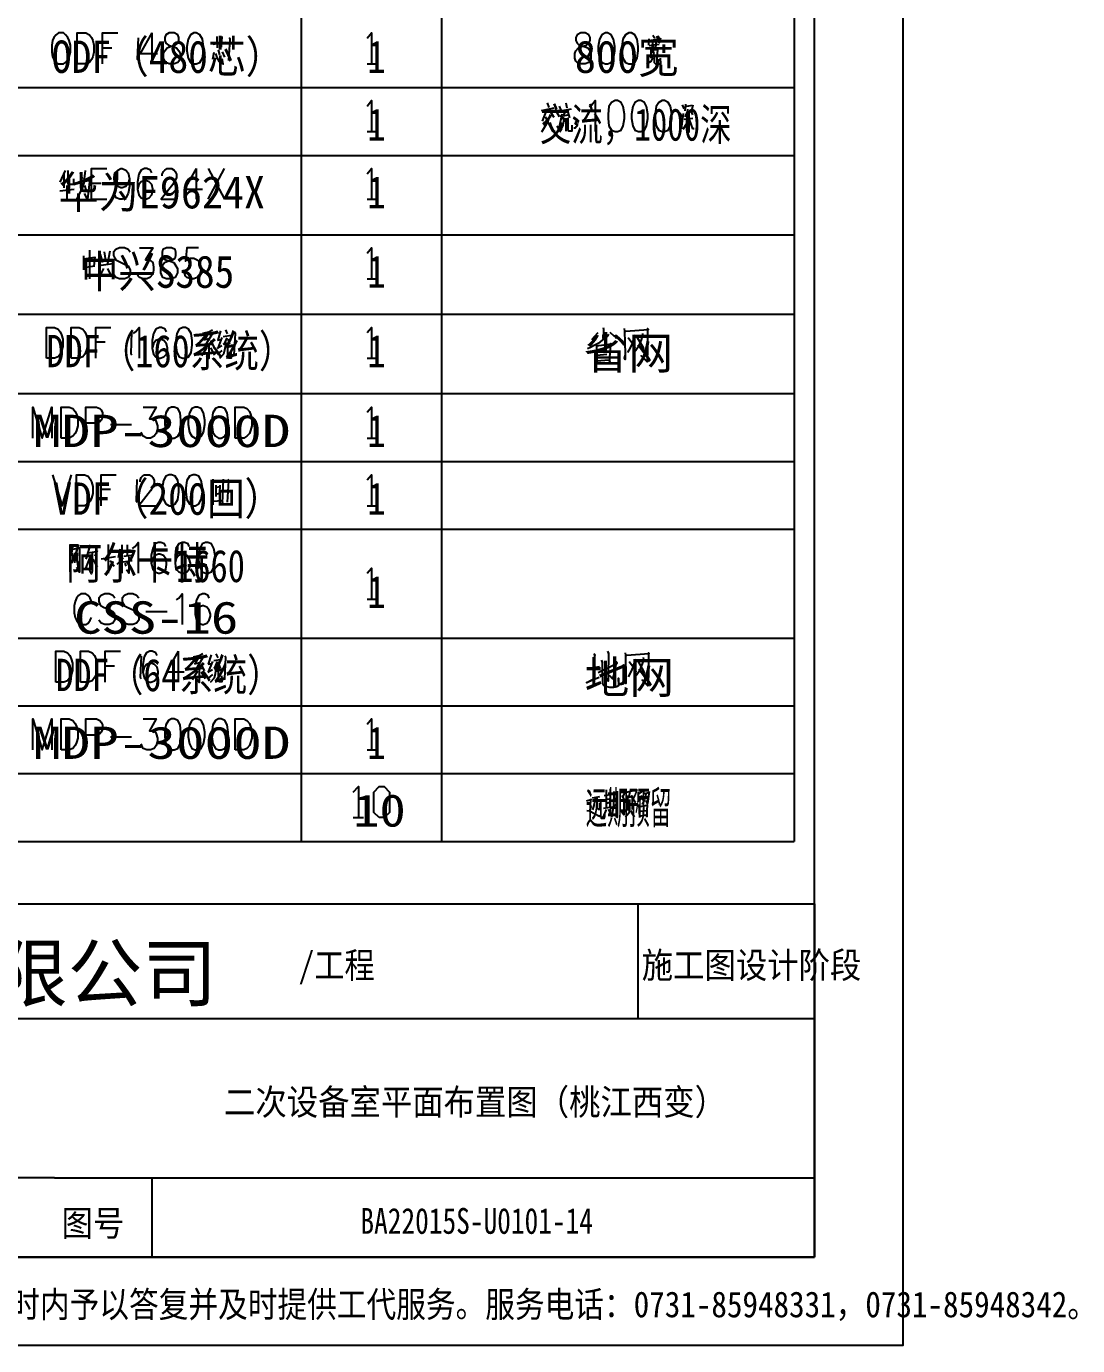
# Model space of a CAD drawing. Header units: metres. Extents: x 17 to 1264, y 17 to 859.
# Drawn here: x 926.1 to 1263.5, y 16.9 to 440.3 of the extents above; entities that cross this region are included whole.
import ezdxf

# ---------------------------------------------------------------- set-up
doc = ezdxf.new("R2010")
doc.units = ezdxf.units.M
for name, color, linetype in [('LINES', 7, 'Continuous'), ('POLYLINES', 4, 'Continuous'), ('RECTS', 7, 'Continuous'), ('TEXTS', 3, 'Continuous')]:
    doc.layers.add(name, color=color, linetype=linetype)

msp = doc.modelspace()

# ---------------------------------------------------------------- linework, layer by layer
at = {"layer": 'LINES'}
for p, q in [((1179.14, 45.22), (1179.14, 830.45)), ((1014.33, 790.13), (1014.33, 178.7)), ((1059.4, 790.13), (1059.4, 178.7)), ((1172.59, 790.13), (1172.59, 178.7)), ((966.38, 438.19), (966.38, 428.26)), ((987.26, 437.04), (987.4, 433.44)), ((988.84, 437.04), (988.7, 433.58)), ((1125.93, 436.32), (1125.79, 434.3)), ((1125.93, 435.74), (1129.39, 436.32)), ((1127.23, 437.47), (1127.8, 436.46)), ((1129.67, 436.61), (1129.1, 434.88)), ((950.54, 433.44), (953.56, 433.44)), ((986.11, 434.59), (990.14, 435.17)), ((987.69, 432.72), (988.12, 431.14)), ((988.99, 432.14), (989.71, 430.42)), ((1126.07, 434.16), (1129.24, 434.59)), ((1126.51, 433.3), (1126.51, 430.13)), ((1126.51, 432.72), (1128.52, 432.86)), ((1127.08, 435.46), (1127.08, 433.44)), ((1128.23, 435.6), (1128.09, 433.44)), ((1128.67, 433.01), (1128.52, 429.7)), ((986.25, 431.86), (985.82, 429.7)), ((1035.5, 428.26), (1038.23, 428.26)), ((677.8, 420.62), (1172.59, 420.62)), ((1093.24, 415.73), (1093.82, 414.29)), ((1099.29, 415.73), (1099.58, 414.14)), ((1136.59, 415.15), (1137.16, 413.86)), ((1137.74, 415.3), (1137.45, 413.14)), ((1137.59, 414.58), (1139.9, 415.01)), ((1140.04, 415.01), (1139.75, 413.57)), ((1091.51, 413.28), (1095.55, 414.14)), ((1092.95, 413.14), (1091.66, 409.82)), ((1094.11, 413.14), (1095.4, 411.12)), ((1097.27, 411.26), (1096.55, 412.56)), ((1097.13, 414.72), (1097.71, 413.42)), ((1101.02, 413.71), (1098.14, 413.14)), ((1100.3, 411.84), (1098.43, 411.41)), ((1098.57, 411.55), (1099.43, 413.42)), ((1099.29, 410.83), (1099.29, 406.66)), ((1100.59, 410.98), (1100.01, 412.7)), ((1135.87, 412.56), (1136.73, 411.26)), ((1136.44, 407.38), (1137.02, 412.27)), ((1138.75, 412.42), (1138.75, 406.22)), ((1139.18, 413.57), (1139.9, 411.84)), ((1035.5, 406.51), (1038.23, 406.51)), ((1097.85, 407.38), (1097.27, 406.37)), ((1102.6, 409.25), (1102.46, 409.25)), ((1136.15, 408.38), (1136.44, 407.66)), ((1140.04, 410.69), (1137.31, 410.4)), ((1138.89, 410.4), (1139.9, 407.38)), ((1140.47, 407.38), (1139.9, 407.38)), ((677.8, 398.88), (1172.59, 398.88)), ((938.59, 393.98), (936.86, 390.24)), ((944.63, 390.53), (945.07, 393.98)), ((980.63, 394.7), (980.63, 384.77)), ((984.52, 384.77), (989.71, 394.7)), ((984.52, 394.7), (989.71, 384.77)), ((938.15, 392.98), (938.15, 388.51)), ((940.75, 393.26), (938.87, 390.82)), ((942.76, 390.1), (946.51, 390.96)), ((943.34, 393.26), (944.06, 391.39)), ((944.63, 390.53), (944.06, 388.22)), ((947.08, 389.95), (950.11, 389.95)), ((936.86, 387.5), (941.47, 388.08)), ((939.16, 389.23), (939.16, 384.48)), ((942.47, 384.91), (944.06, 388.22)), ((944.78, 389.23), (945.35, 387.5)), ((947.08, 384.77), (951.98, 384.77)), ((1035.5, 384.77), (1038.23, 384.77)), ((677.8, 373.39), (1172.59, 373.39)), ((946.36, 368.5), (946.36, 359.28)), ((944.49, 366.62), (944.49, 362.16)), ((944.49, 365.62), (948.09, 366.19)), ((948.09, 366.34), (947.8, 363.31)), ((950.68, 364.46), (949.96, 367.06)), ((951.11, 367.92), (951.55, 365.18)), ((952.12, 363.74), (952.99, 368.21)), ((948.09, 363.31), (944.49, 362.74)), ((953.85, 364.03), (949.39, 363.46)), ((949.53, 359.57), (950.97, 362.59)), ((952.12, 362.59), (953.42, 359.86)), ((1035.5, 359.28), (1038.23, 359.28)), ((677.8, 347.9), (1172.59, 347.9)), ((948.38, 338.98), (951.4, 338.98)), ((982.79, 341.86), (984.67, 342.29)), ((983.08, 339.7), (984.81, 340.13)), ((984.81, 342.29), (983.37, 339.84)), ((985.67, 341.42), (983.51, 337.82)), ((984.67, 342.29), (985.82, 342.86)), ((985.24, 339.41), (986.25, 337.39)), ((988.55, 339.7), (987.4, 339.41)), ((988.41, 342.58), (987.55, 339.55)), ((988.84, 340.42), (987.55, 336.96)), ((989.27, 340.7), (992.01, 341.14)), ((989.27, 338.26), (991.29, 338.83)), ((990.43, 340.27), (989.56, 338.4)), ((989.99, 342.86), (990.57, 341.57)), ((991.43, 338.26), (990.86, 339.84)), ((1109.59, 341.93), (1107.57, 339.7)), ((984.09, 337.25), (982.36, 334.51)), ((983.08, 337.82), (985.67, 338.26)), ((985.24, 337.1), (986.54, 334.8)), ((987.4, 336.96), (988.84, 337.82)), ((988.84, 336.24), (987.4, 334.94)), ((1109.23, 336.1), (1112.39, 336.53)), ((1112.39, 334.94), (1109.23, 334.66)), ((1035.5, 333.79), (1038.23, 333.79)), ((677.8, 322.42), (1172.59, 322.42)), ((953.13, 312.48), (959.9, 312.48)), ((1035.5, 308.16), (1038.23, 308.16)), ((677.8, 300.67), (1172.59, 300.67)), ((985.96, 294.91), (985.96, 286.7)), ((989.27, 294.48), (985.96, 294.19)), ((986.97, 293.04), (986.97, 289.44)), ((986.97, 292.32), (988.27, 292.61)), ((988.27, 293.04), (988.12, 290.45)), ((989.13, 287.14), (989.42, 294.91)), ((950.11, 291.74), (953.13, 291.74)), ((986.97, 290.16), (988.27, 290.45)), ((1035.5, 286.42), (1038.23, 286.42)), ((677.8, 278.93), (1172.59, 278.93)), ((940.03, 273.89), (940.03, 265.25)), ((940.03, 273.17), (941.03, 273.46)), ((941.18, 272.45), (943.77, 273.17)), ((941.61, 271.3), (941.61, 268.13)), ((942.47, 271.3), (942.33, 269.14)), ((946.65, 273.89), (945.21, 269.28)), ((945.93, 271.3), (948.52, 271.73)), ((948.81, 272.02), (948.09, 270.29)), ((952.41, 274.03), (952.41, 269.86)), ((952.41, 271.87), (953.99, 272.16)), ((956.15, 272.45), (955.58, 269.71)), ((955.87, 271.01), (957.31, 271.3)), ((956.73, 273.89), (956.73, 264.82)), ((957.59, 272.02), (959.47, 272.3)), ((958.46, 273.89), (958.46, 270.43)), ((940.6, 267.98), (940.31, 268.85)), ((941.61, 270.58), (942.47, 270.86)), ((941.61, 268.85), (942.47, 269.14)), ((946.36, 269.57), (945.07, 266.26)), ((947.51, 269.28), (948.81, 266.83)), ((950.11, 269.42), (954.71, 270.14)), ((952.41, 269.71), (952.41, 264.82)), ((952.99, 268.85), (954.28, 266.98)), ((955.29, 267.7), (957.31, 269.71)), ((957.16, 268.42), (960.04, 268.85)), ((957.45, 270.29), (959.75, 270.58)), ((957.74, 267.98), (958.03, 266.98)), ((1035.5, 256.46), (1038.23, 256.46)), ((964.51, 252.43), (971.27, 252.43)), ((677.8, 243.94), (1172.59, 243.94)), ((974.87, 239.76), (974.87, 229.82)), ((979.77, 237.89), (981.64, 238.32)), ((981.79, 238.32), (980.35, 235.87)), ((982.65, 237.46), (980.49, 233.86)), ((981.64, 238.32), (982.79, 239.04)), ((985.39, 238.61), (984.52, 235.58)), ((986.25, 236.74), (988.99, 237.17)), ((986.97, 238.9), (987.55, 237.6)), ((951.4, 235.01), (954.43, 235.01)), ((981.07, 233.28), (979.34, 230.54)), ((980.06, 235.73), (981.79, 236.16)), ((980.06, 233.86), (982.65, 234.29)), ((982.22, 235.44), (983.23, 233.42)), ((982.22, 233.14), (983.51, 230.98)), ((985.53, 235.73), (984.38, 235.44)), ((984.38, 232.99), (985.82, 233.86)), ((985.82, 236.45), (984.52, 233.14)), ((986.25, 234.29), (988.27, 234.86)), ((987.4, 236.45), (986.54, 234.43)), ((988.41, 234.29), (987.83, 235.87)), ((1106.2, 234.14), (1110.09, 234.86)), ((985.82, 232.27), (984.38, 230.98)), ((677.8, 222.19), (1172.59, 222.19)), ((953.13, 212.26), (959.9, 212.26)), ((1035.5, 208.08), (1038.23, 208.08)), ((677.8, 200.45), (1172.59, 200.45)), ((1106.63, 194.98), (1107.21, 193.68)), ((1108.22, 194.69), (1109.95, 194.98)), ((1112.25, 195.26), (1112.25, 189.65)), ((1113.55, 195.55), (1113.4, 189.79)), ((1118.3, 194.83), (1117.58, 193.1)), ((1118.73, 194.54), (1121.03, 194.98)), ((1123.91, 194.83), (1122.47, 193.82)), ((1105.91, 191.66), (1107.35, 192.1)), ((1107.79, 192.67), (1110.23, 193.1)), ((1108.36, 190.66), (1107.79, 188.78)), ((1108.65, 192.67), (1108.36, 190.66)), ((1109.23, 192.82), (1109.23, 189.36)), ((1111.53, 193.39), (1114.12, 193.82)), ((1112.25, 192.24), (1113.26, 192.38)), ((1112.25, 190.8), (1113.26, 191.23)), ((1114.7, 194.69), (1114.55, 190.08)), ((1114.7, 194.26), (1115.71, 194.54)), ((1114.7, 192.38), (1115.56, 192.53)), ((1116.57, 191.66), (1118.59, 192.1)), ((1116.71, 194.4), (1118.15, 194.54)), ((1117.29, 193.39), (1117.87, 192.24)), ((1118.59, 192.38), (1118.3, 191.09)), ((1119.02, 193.39), (1119.02, 188.64)), ((1119.02, 192.82), (1120.6, 193.1)), ((1119.74, 194.69), (1119.59, 192.96)), ((1120.6, 193.39), (1120.6, 188.93)), ((1122.33, 191.23), (1123.63, 192.53)), ((1122.47, 194.54), (1122.47, 191.52)), ((1123.34, 193.39), (1124.06, 191.81)), ((1124.06, 193.97), (1125.93, 194.4)), ((1031.03, 186.34), (1034.35, 186.34)), ((1110.09, 186.77), (1110.67, 187.06)), ((1112.25, 188.93), (1111.24, 186.62)), ((1111.39, 189.36), (1114.12, 189.79)), ((1112.97, 189.07), (1113.55, 187.49)), ((1114.55, 190.08), (1113.98, 186.34)), ((1114.55, 190.22), (1115.56, 190.51)), ((1120.03, 188.64), (1121.18, 186.62)), ((1122.76, 190.51), (1122.91, 186.34)), ((1125.35, 190.22), (1122.91, 189.79)), ((1122.91, 186.77), (1125.07, 187.2)), ((1123.34, 188.35), (1125.07, 188.64)), ((1124.2, 190.08), (1124.06, 187.2)), ((1125.35, 190.51), (1125.21, 186.48)), ((677.8, 178.7), (1172.59, 178.7)), ((668.87, 158.69), (1179.07, 158.69)), ((1122.47, 121.82), (1122.47, 158.83)), ((1179.07, 158.69), (1179.07, 45.22)), ((668.87, 121.82), (1179.07, 121.82)), ((935.13, 70.7), (668.87, 70.7)), ((935.13, 70.7), (1179.07, 70.7)), ((966.52, 45.22), (966.52, 70.7)), ((87.76, 45.22), (1179.14, 45.22)), ((1179.07, 45.22), (668.87, 45.22))]:
    msp.add_line(p, q, dxfattribs=at)
at = {"layer": 'POLYLINES'}
for points in [[(936.43, 438.19), (935.71, 437.62), (934.99, 436.75), (934.55, 435.74), (934.27, 434.3), (934.27, 432), (934.55, 430.56), (934.99, 429.7), (935.71, 428.69), (936.43, 428.26), (938.01, 428.26), (938.73, 428.69), (939.45, 429.7), (939.88, 430.56), (940.31, 432), (940.31, 434.3), (939.88, 435.74), (939.45, 436.75), (938.73, 437.62), (938.01, 438.19), (936.43, 438.19)], [(942.47, 428.26), (942.47, 438.19), (945.21, 438.19), (946.36, 437.62), (947.08, 436.75), (947.51, 435.74), (947.8, 434.3), (947.8, 432), (947.51, 430.56), (947.08, 429.7), (946.36, 428.69), (945.21, 428.26), (942.47, 428.26)], [(950.54, 428.26), (950.54, 438.19), (955.43, 438.19)], [(961.99, 436.58), (961.74, 429.74), (962.07, 429.35)], [(966.38, 438.19), (962.63, 431.57), (968.25, 431.57)], [(971.99, 438.19), (970.84, 437.62), (970.55, 436.75), (970.55, 435.74), (970.84, 434.88), (971.71, 434.3), (973.15, 433.87), (974.3, 433.44), (975.02, 432.43), (975.45, 431.57), (975.45, 430.13), (975.02, 429.12), (974.73, 428.69), (973.58, 428.26), (971.99, 428.26), (970.84, 428.69), (970.55, 429.12), (970.12, 430.13), (970.12, 431.57), (970.55, 432.43), (971.27, 433.44), (972.43, 433.87), (973.87, 434.3), (974.73, 434.88), (975.02, 435.74), (975.02, 436.75), (974.73, 437.62), (973.58, 438.19), (971.99, 438.19)], [(979.91, 438.19), (978.76, 437.62), (978.04, 436.18), (977.61, 433.87), (977.61, 432.43), (978.04, 430.13), (978.76, 428.69), (979.91, 428.26), (980.63, 428.26), (981.79, 428.69), (982.65, 430.13), (982.94, 432.43), (982.94, 433.87), (982.65, 436.18), (981.79, 437.62), (980.63, 438.19), (979.91, 438.19)], [(991.11, 429.35), (991.51, 436.18), (991.19, 436.58)], [(1035.5, 436.46), (1036.94, 438.19), (1036.94, 428.26)], [(1104.04, 438.19), (1102.89, 437.62), (1102.46, 436.75), (1102.46, 435.74), (1102.89, 434.88), (1103.61, 434.3), (1105.19, 433.87), (1106.35, 433.44), (1107.07, 432.43), (1107.35, 431.57), (1107.35, 430.13), (1107.07, 429.12), (1106.63, 428.69), (1105.48, 428.26), (1104.04, 428.26), (1102.89, 428.69), (1102.46, 429.12), (1102.17, 430.13), (1102.17, 431.57), (1102.46, 432.43), (1103.32, 433.44), (1104.33, 433.87), (1105.91, 434.3), (1106.63, 434.88), (1107.07, 435.74), (1107.07, 436.75), (1106.63, 437.62), (1105.48, 438.19), (1104.04, 438.19)], [(1111.96, 438.19), (1110.81, 437.62), (1110.09, 436.18), (1109.66, 433.87), (1109.66, 432.43), (1110.09, 430.13), (1110.81, 428.69), (1111.96, 428.26), (1112.68, 428.26), (1113.83, 428.69), (1114.55, 430.13), (1114.99, 432.43), (1114.99, 433.87), (1114.55, 436.18), (1113.83, 437.62), (1112.68, 438.19), (1111.96, 438.19)], [(1119.45, 438.19), (1118.44, 437.62), (1117.58, 436.18), (1117.29, 433.87), (1117.29, 432.43), (1117.58, 430.13), (1118.44, 428.69), (1119.45, 428.26), (1120.31, 428.26), (1121.47, 428.69), (1122.19, 430.13), (1122.47, 432.43), (1122.47, 433.87), (1122.19, 436.18), (1121.47, 437.62), (1120.31, 438.19), (1119.45, 438.19)], [(986.83, 431.57), (987.26, 430.27), (987.98, 428.98), (989.27, 428.11), (988.99, 429.84)], [(1127.51, 431.86), (1127.23, 430.27), (1126.51, 428.98), (1125.21, 428.11)], [(1127.66, 430.85), (1127.66, 428.69), (1128.09, 428.26), (1129.82, 428.26), (1129.67, 430.13)], [(1035.5, 414.72), (1036.94, 416.45), (1036.94, 406.51)], [(1106.78, 414.58), (1107.5, 415.01), (1108.65, 416.45), (1108.65, 406.51)], [(1115.13, 416.45), (1113.98, 415.87), (1113.11, 414.58), (1112.83, 412.13), (1112.83, 410.69), (1113.11, 408.38), (1113.98, 406.94), (1115.13, 406.51), (1115.85, 406.51), (1117, 406.94), (1117.72, 408.38), (1118.15, 410.69), (1118.15, 412.13), (1117.72, 414.58), (1117, 415.87), (1115.85, 416.45), (1115.13, 416.45)], [(1122.62, 416.45), (1121.47, 415.87), (1120.75, 414.58), (1120.31, 412.13), (1120.31, 410.69), (1120.75, 408.38), (1121.47, 406.94), (1122.62, 406.51), (1123.34, 406.51), (1124.49, 406.94), (1125.21, 408.38), (1125.64, 410.69), (1125.64, 412.13), (1125.21, 414.58), (1124.49, 415.87), (1123.34, 416.45), (1122.62, 416.45)], [(1130.25, 416.45), (1129.1, 415.87), (1128.23, 414.58), (1127.95, 412.13), (1127.95, 410.69), (1128.23, 408.38), (1129.1, 406.94), (1130.25, 406.51), (1130.97, 406.51), (1132.12, 406.94), (1132.84, 408.38), (1133.27, 410.69), (1133.27, 412.13), (1132.84, 414.58), (1132.12, 415.87), (1130.97, 416.45), (1130.25, 416.45)], [(1094.25, 411.98), (1093.39, 409.54), (1091.51, 406.37)], [(1092.67, 411.26), (1094.97, 406.66), (1095.83, 406.66)], [(1097.99, 412.13), (1096.99, 407.38), (1096.55, 408.24)], [(1101.16, 408.53), (1101.16, 406.66), (1100.15, 406.66), (1100.01, 407.09), (1100.01, 410.98)], [(1138.31, 413.71), (1138.17, 412.85), (1137.45, 411.26)], [(1097.85, 407.38), (1098.43, 408.53), (1098.71, 410.54)], [(1102.89, 409.1), (1102.89, 408.67), (1102.75, 408.1), (1102.31, 407.66), (1101.88, 407.66)], [(1102.87, 409.27), (1102.54, 409.68), (1102.21, 409.27)], [(1102.21, 409.27), (1102.54, 408.85), (1102.87, 409.27)], [(1102.79, 409.27), (1102.54, 409.58), (1102.29, 409.27)], [(1102.29, 409.27), (1102.54, 408.96), (1102.79, 409.27)], [(1102.71, 409.27), (1102.54, 409.47), (1102.38, 409.27)], [(1102.38, 409.27), (1102.54, 409.06), (1102.71, 409.27)], [(1138.46, 410.26), (1138.03, 408.96), (1136.87, 407.23)], [(939.45, 393.98), (939.45, 389.95), (939.59, 389.66)], [(947.08, 384.77), (947.08, 394.7), (951.98, 394.7)], [(959.18, 391.39), (958.75, 389.95), (958.03, 388.94), (956.87, 388.51), (956.44, 388.51), (955.43, 388.94), (954.57, 389.95), (954.28, 391.39), (954.28, 391.82), (954.57, 393.26), (955.43, 394.13), (956.44, 394.7), (956.87, 394.7), (958.03, 394.13), (958.75, 393.26), (959.18, 391.39), (959.18, 388.94), (958.75, 386.64), (958.03, 385.2), (956.87, 384.77), (956.15, 384.77), (955, 385.2), (954.57, 386.21)], [(966.38, 393.26), (965.95, 394.13), (964.79, 394.7), (964.07, 394.7), (962.92, 394.13), (962.2, 392.83), (961.77, 390.38), (961.77, 388.08), (962.2, 386.21), (962.92, 385.2), (964.07, 384.77), (964.51, 384.77), (965.51, 385.2), (966.38, 386.21), (966.67, 387.65), (966.67, 388.08), (966.38, 389.52), (965.51, 390.38), (964.51, 390.82), (964.07, 390.82), (962.92, 390.38), (962.2, 389.52), (961.77, 388.08)], [(969.69, 392.26), (969.69, 392.83), (970.12, 393.7), (970.55, 394.13), (971.27, 394.7), (972.71, 394.7), (973.58, 394.13), (973.87, 393.7), (974.3, 392.83), (974.3, 391.82), (973.87, 390.82), (973.15, 389.52), (969.4, 384.77), (974.59, 384.77)], [(980.63, 394.7), (976.89, 388.08), (982.65, 388.08)], [(1035.5, 392.98), (1036.94, 394.7), (1036.94, 384.77)], [(939.59, 389.66), (941.32, 389.66), (941.32, 391.39)], [(946.51, 391.39), (945.79, 384.77), (944.78, 386.64)], [(959.47, 367.78), (958.75, 368.64), (957.59, 369.22), (956.01, 369.22), (954.86, 368.64), (954.14, 367.78), (954.14, 366.77), (954.57, 365.9), (954.86, 365.33), (955.72, 364.9), (957.88, 363.89), (958.75, 363.46), (959.03, 363.02), (959.47, 362.02), (959.47, 360.72), (958.75, 359.71), (957.59, 359.28), (956.01, 359.28), (954.86, 359.71), (954.14, 360.72)], [(962.49, 369.22), (966.67, 369.22), (964.36, 365.33), (965.51, 365.33), (966.23, 364.9), (966.67, 364.46), (966.95, 363.02), (966.95, 362.02), (966.67, 360.72), (965.8, 359.71), (964.79, 359.28), (963.64, 359.28), (962.49, 359.71), (962.06, 360.14), (961.77, 361.15)], [(971.13, 369.22), (969.98, 368.64), (969.69, 367.78), (969.69, 366.77), (969.98, 365.9), (970.84, 365.33), (972.28, 364.9), (973.43, 364.46), (974.15, 363.46), (974.59, 362.59), (974.59, 361.15), (974.15, 360.14), (973.87, 359.71), (972.71, 359.28), (971.13, 359.28), (969.98, 359.71), (969.69, 360.14), (969.26, 361.15), (969.26, 362.59), (969.69, 363.46), (970.41, 364.46), (971.56, 364.9), (973, 365.33), (973.87, 365.9), (974.15, 366.77), (974.15, 367.78), (973.87, 368.64), (972.71, 369.22), (971.13, 369.22)], [(981.35, 369.22), (977.61, 369.22), (977.18, 364.9), (977.61, 365.33), (978.76, 365.9), (979.91, 365.9), (980.92, 365.33), (981.79, 364.46), (982.07, 363.02), (982.07, 362.02), (981.79, 360.72), (980.92, 359.71), (979.91, 359.28), (978.76, 359.28), (977.61, 359.71), (977.18, 360.14), (976.89, 361.15)], [(1035.5, 367.49), (1036.94, 369.22), (1036.94, 359.28)], [(932.54, 333.79), (932.54, 343.58), (935.13, 343.58), (936.28, 343.15), (937, 342.29), (937.43, 341.28), (937.87, 339.84), (937.87, 337.54), (937.43, 336.1), (937, 335.09), (936.28, 334.22), (935.13, 333.79), (932.54, 333.79)], [(940.46, 333.79), (940.46, 343.58), (943.05, 343.58), (944.2, 343.15), (944.92, 342.29), (945.35, 341.28), (945.79, 339.84), (945.79, 337.54), (945.35, 336.1), (944.92, 335.09), (944.2, 334.22), (943.05, 333.79), (940.46, 333.79)], [(948.38, 333.79), (948.38, 343.58), (953.27, 343.58)], [(960.47, 341.71), (961.19, 342.29), (962.35, 343.58), (962.35, 333.79)], [(971.13, 342.29), (970.7, 343.15), (969.55, 343.58), (968.83, 343.58), (967.67, 343.15), (966.95, 341.71), (966.52, 339.41), (966.52, 336.96), (966.95, 335.09), (967.67, 334.22), (968.83, 333.79), (969.11, 333.79), (970.27, 334.22), (971.13, 335.09), (971.42, 336.53), (971.42, 336.96), (971.13, 338.4), (970.27, 339.41), (969.11, 339.84), (968.83, 339.84), (967.67, 339.41), (966.95, 338.4), (966.52, 336.96)], [(976.31, 343.58), (975.16, 343.15), (974.44, 341.71), (974.15, 339.41), (974.15, 337.97), (974.44, 335.66), (975.16, 334.22), (976.31, 333.79), (977.18, 333.79), (978.19, 334.22), (979.05, 335.66), (979.34, 337.97), (979.34, 339.41), (979.05, 341.71), (978.19, 343.15), (977.18, 343.58), (976.31, 343.58)], [(1035.5, 342), (1036.94, 343.58), (1036.94, 333.79)], [(1111.24, 343.58), (1111.39, 343.15), (1111.24, 340.13), (1111.24, 340.56), (1111.24, 341.14)], [(1118.01, 343.3), (1118.15, 342.43), (1118.3, 335.23), (1118.3, 333.36), (1118.15, 333.94), (1118.3, 334.8)], [(1118.3, 342.29), (1118.44, 342.43), (1125.79, 343.01), (1125.5, 343.3), (1125.5, 342.58), (1125.5, 335.81), (1125.35, 333.5), (1125.35, 332.64), (1123.48, 334.51), (1125.21, 332.93)], [(959.91, 342.09), (959.66, 335.25), (959.99, 334.86)], [(992.81, 334.86), (993.21, 341.69), (992.89, 342.09)], [(1113.11, 341.42), (1112.68, 340.85), (1110.95, 339.55), (1109.66, 338.54), (1108.36, 337.82), (1107.21, 337.25), (1106.2, 336.82)], [(1113.4, 342.14), (1114.7, 340.99), (1115.27, 340.56), (1115.42, 340.13)], [(1121.03, 341.28), (1121.18, 340.7), (1120.6, 338.54), (1119.88, 337.1), (1119.02, 335.66)], [(1119.31, 340.42), (1121.32, 337.68), (1121.47, 337.25)], [(1123.91, 341.71), (1123.91, 341.14), (1123.48, 339.7), (1122.62, 337.54), (1121.75, 336.24), (1121.03, 335.38)], [(1122.19, 340.42), (1124.06, 337.25), (1124.2, 336.53)], [(984.67, 338.11), (984.67, 333.65), (983.95, 334.51)], [(989.99, 338.11), (989.71, 336.38), (989.42, 335.09), (988.12, 333.65)], [(990.71, 338.4), (990.71, 334.37), (991, 333.94), (992.01, 333.94), (991.87, 335.81)], [(1109.08, 337.82), (1109.08, 337.54), (1109.23, 335.81), (1109.23, 334.51), (1109.23, 332.5), (1109.23, 332.93), (1113.11, 333.22), (1113.4, 332.5), (1113.4, 333.94), (1113.69, 338.54), (1113.83, 338.26), (1109.08, 337.68)], [(928.22, 308.16), (928.22, 318.1), (931.24, 308.16), (934.27, 318.1), (934.27, 308.16)], [(937.29, 308.16), (937.29, 318.1), (939.88, 318.1), (941.03, 317.66), (941.75, 316.66), (942.19, 315.79), (942.62, 314.35), (942.62, 312.05), (942.19, 310.61), (941.75, 309.6), (941.03, 308.74), (939.88, 308.16), (937.29, 308.16)], [(945.21, 308.16), (945.21, 318.1), (948.67, 318.1), (949.67, 317.66), (950.11, 317.23), (950.54, 316.22), (950.54, 314.78), (950.11, 313.92), (949.67, 313.34), (948.67, 312.91), (945.21, 312.91)], [(963.64, 318.1), (967.82, 318.1), (965.66, 314.35), (966.67, 314.35), (967.53, 313.92), (967.82, 313.34), (968.25, 312.05), (968.25, 311.04), (967.82, 309.6), (967.1, 308.74), (965.95, 308.16), (964.79, 308.16), (963.64, 308.74), (963.35, 309.17), (962.92, 310.03)], [(972.71, 318.1), (971.71, 317.66), (970.84, 316.22), (970.55, 313.92), (970.55, 312.48), (970.84, 310.03), (971.71, 308.74), (972.71, 308.16), (973.58, 308.16), (974.73, 308.74), (975.45, 310.03), (975.74, 312.48), (975.74, 313.92), (975.45, 316.22), (974.73, 317.66), (973.58, 318.1), (972.71, 318.1)], [(980.35, 318.1), (979.19, 317.66), (978.47, 316.22), (978.04, 313.92), (978.04, 312.48), (978.47, 310.03), (979.19, 308.74), (980.35, 308.16), (981.07, 308.16), (982.22, 308.74), (982.94, 310.03), (983.37, 312.48), (983.37, 313.92), (982.94, 316.22), (982.22, 317.66), (981.07, 318.1), (980.35, 318.1)], [(987.83, 318.1), (986.83, 317.66), (985.96, 316.22), (985.67, 313.92), (985.67, 312.48), (985.96, 310.03), (986.83, 308.74), (987.83, 308.16), (988.7, 308.16), (989.85, 308.74), (990.57, 310.03), (990.86, 312.48), (990.86, 313.92), (990.57, 316.22), (989.85, 317.66), (988.7, 318.1), (987.83, 318.1)], [(993.16, 308.16), (993.16, 318.1), (995.9, 318.1), (996.91, 317.66), (997.77, 316.66), (998.06, 315.79), (998.49, 314.35), (998.49, 312.05), (998.06, 310.61), (997.77, 309.6), (996.91, 308.74), (995.9, 308.16), (993.16, 308.16)], [(1035.5, 316.51), (1036.94, 318.1), (1036.94, 308.16)], [(934.55, 296.35), (937.58, 286.42), (940.6, 296.35)], [(942.19, 286.42), (942.19, 296.35), (944.78, 296.35), (945.93, 295.92), (946.65, 294.91), (947.08, 294.05), (947.51, 292.61), (947.51, 290.3), (947.08, 288.86), (946.65, 287.86), (945.93, 286.99), (944.78, 286.42), (942.19, 286.42)], [(950.11, 286.42), (950.11, 296.35), (955, 296.35)], [(961.61, 294.85), (961.37, 288.01), (961.69, 287.62)], [(962.63, 294.05), (962.63, 294.48), (962.92, 295.49), (963.35, 295.92), (964.07, 296.35), (965.66, 296.35), (966.38, 295.92), (966.67, 295.49), (967.1, 294.48), (967.1, 293.62), (966.67, 292.61), (965.95, 291.17), (962.2, 286.42), (967.53, 286.42)], [(971.99, 296.35), (970.84, 295.92), (970.12, 294.48), (969.69, 292.18), (969.69, 290.74), (970.12, 288.43), (970.84, 286.99), (971.99, 286.42), (972.71, 286.42), (973.87, 286.99), (974.73, 288.43), (975.02, 290.74), (975.02, 292.18), (974.73, 294.48), (973.87, 295.92), (972.71, 296.35), (971.99, 296.35)], [(979.63, 296.35), (978.47, 295.92), (977.61, 294.48), (977.32, 292.18), (977.32, 290.74), (977.61, 288.43), (978.47, 286.99), (979.63, 286.42), (980.35, 286.42), (981.5, 286.99), (982.22, 288.43), (982.65, 290.74), (982.65, 292.18), (982.22, 294.48), (981.5, 295.92), (980.35, 296.35), (979.63, 296.35)], [(990.73, 287.62), (991.13, 294.45), (990.82, 294.85)], [(1035.5, 294.77), (1036.94, 296.35), (1036.94, 286.42)], [(985.96, 287.86), (988.99, 288.14), (989.13, 287.42)], [(941.03, 273.74), (940.6, 271.3), (941.03, 270.29), (941.03, 269.14), (940.6, 267.98)], [(943.19, 272.59), (943.19, 265.1), (942.33, 266.69)], [(947.23, 271.44), (947.23, 265.54), (947.08, 264.53), (946.36, 265.82)], [(960.19, 272.74), (961.05, 273.31), (962.06, 274.61), (962.06, 264.82)], [(970.84, 273.31), (970.41, 274.18), (969.26, 274.61), (968.54, 274.61), (967.39, 274.18), (966.67, 272.74), (966.23, 270.43), (966.23, 267.98), (966.67, 266.11), (967.39, 265.25), (968.54, 264.82), (968.97, 264.82), (970.12, 265.25), (970.84, 266.11), (971.13, 267.55), (971.13, 267.98), (970.84, 269.42), (970.12, 270.43), (968.97, 270.86), (968.54, 270.86), (967.39, 270.43), (966.67, 269.42), (966.23, 267.98)], [(978.33, 273.31), (978.04, 274.18), (976.89, 274.61), (976.17, 274.61), (975.02, 274.18), (974.15, 272.74), (973.87, 270.43), (973.87, 267.98), (974.15, 266.11), (975.02, 265.25), (976.17, 264.82), (976.46, 264.82), (977.61, 265.25), (978.33, 266.11), (978.76, 267.55), (978.76, 267.98), (978.33, 269.42), (977.61, 270.43), (976.46, 270.86), (976.17, 270.86), (975.02, 270.43), (974.15, 269.42), (973.87, 267.98)], [(983.66, 274.61), (982.51, 274.18), (981.79, 272.74), (981.35, 270.43), (981.35, 268.99), (981.79, 266.69), (982.51, 265.25), (983.66, 264.82), (984.38, 264.82), (985.53, 265.25), (986.25, 266.69), (986.68, 268.99), (986.68, 270.43), (986.25, 272.74), (985.53, 274.18), (984.38, 274.61), (983.66, 274.61)], [(959.03, 270), (959.03, 264.82), (958.31, 265.82)], [(1035.5, 264.82), (1036.94, 266.4), (1036.94, 256.46)], [(947.08, 255.74), (946.65, 256.75), (945.93, 257.62), (945.21, 258.19), (943.63, 258.19), (942.91, 257.62), (942.19, 256.75), (941.75, 255.74), (941.47, 254.3), (941.47, 252), (941.75, 250.56), (942.19, 249.7), (942.91, 248.69), (943.63, 248.26), (945.21, 248.26), (945.93, 248.69), (946.65, 249.7), (947.08, 250.56)], [(954.57, 256.75), (953.85, 257.62), (952.7, 258.19), (951.26, 258.19), (950.11, 257.62), (949.39, 256.75), (949.39, 255.74), (949.67, 254.88), (950.11, 254.3), (950.83, 253.87), (953.13, 252.86), (953.85, 252.43), (954.28, 252), (954.57, 250.99), (954.57, 249.7), (953.85, 248.69), (952.7, 248.26), (951.26, 248.26), (950.11, 248.69), (949.39, 249.7)], [(962.2, 256.75), (961.48, 257.62), (960.33, 258.19), (958.75, 258.19), (957.59, 257.62), (956.87, 256.75), (956.87, 255.74), (957.31, 254.88), (957.59, 254.3), (958.46, 253.87), (960.62, 252.86), (961.48, 252.43), (961.77, 252), (962.2, 250.99), (962.2, 249.7), (961.48, 248.69), (960.33, 248.26), (958.75, 248.26), (957.59, 248.69), (956.87, 249.7)], [(974.3, 256.18), (975.02, 256.75), (976.17, 258.19), (976.17, 248.26)], [(984.81, 256.75), (984.52, 257.62), (983.37, 258.19), (982.65, 258.19), (981.5, 257.62), (980.78, 256.18), (980.35, 253.87), (980.35, 251.57), (980.78, 249.7), (981.5, 248.69), (982.65, 248.26), (982.94, 248.26), (984.09, 248.69), (984.81, 249.7), (985.24, 250.99), (985.24, 251.57), (984.81, 252.86), (984.09, 253.87), (982.94, 254.3), (982.65, 254.3), (981.5, 253.87), (980.78, 252.86), (980.35, 251.57)], [(935.56, 229.82), (935.56, 239.76), (938.15, 239.76), (939.31, 239.18), (940.03, 238.32), (940.46, 237.31), (940.89, 235.87), (940.89, 233.57), (940.46, 232.13), (940.03, 231.26), (939.31, 230.26), (938.15, 229.82), (935.56, 229.82)], [(943.48, 229.82), (943.48, 239.76), (946.07, 239.76), (947.23, 239.18), (947.95, 238.32), (948.38, 237.31), (948.81, 235.87), (948.81, 233.57), (948.38, 232.13), (947.95, 231.26), (947.23, 230.26), (946.07, 229.82), (943.48, 229.82)], [(951.4, 229.82), (951.4, 239.76), (956.3, 239.76)], [(962.93, 238.16), (962.69, 231.32), (963.01, 230.92)], [(968.11, 238.32), (967.67, 239.18), (966.52, 239.76), (965.8, 239.76), (964.65, 239.18), (963.93, 237.89), (963.5, 235.44), (963.5, 233.14), (963.93, 231.26), (964.65, 230.26), (965.8, 229.82), (966.09, 229.82), (967.24, 230.26), (968.11, 231.26), (968.39, 232.56), (968.39, 233.14), (968.11, 234.58), (967.24, 235.44), (966.09, 235.87), (965.8, 235.87), (964.65, 235.44), (963.93, 234.58), (963.5, 233.14)], [(974.87, 239.76), (971.13, 233.14), (976.75, 233.14)], [(989.79, 230.92), (990.19, 237.75), (989.87, 238.16)], [(1108.22, 239.04), (1108.65, 238.46), (1108.51, 238.61), (1108.51, 230.98), (1108.36, 231.55), (1108.36, 230.83), (1106.06, 229.54), (1105.91, 229.68), (1109.95, 231.41)], [(1112.68, 239.76), (1112.97, 239.04), (1112.97, 239.18), (1112.83, 231.41), (1112.83, 230.11), (1112.83, 231.12)], [(1118.3, 239.18), (1118.44, 238.46), (1118.59, 231.26), (1118.59, 229.39), (1118.44, 229.97), (1118.59, 230.69)], [(1118.59, 238.32), (1118.73, 238.46), (1126.07, 239.04), (1125.79, 239.18), (1125.79, 238.46), (1125.79, 231.84), (1125.64, 229.54), (1125.64, 228.67), (1123.77, 230.4), (1125.5, 228.96)], [(1121.32, 237.31), (1121.47, 236.74), (1120.75, 234.58), (1120.17, 233.14), (1119.31, 231.55)], [(1124.06, 237.74), (1124.2, 237.02), (1123.77, 235.73), (1122.91, 233.42), (1122.04, 232.13), (1121.32, 231.41)], [(981.64, 234.14), (981.64, 229.68), (980.92, 230.54)], [(986.97, 234.29), (986.68, 232.42), (986.39, 231.12), (985.1, 229.68)], [(987.69, 234.43), (987.69, 230.4), (987.98, 229.97), (988.99, 229.97), (988.84, 231.84)], [(1109.66, 232.85), (1115.71, 235.87), (1115.42, 236.3), (1115.27, 235.73), (1115.42, 235.87), (1114.99, 234), (1114.7, 232.27), (1114.27, 230.98), (1114.27, 230.83), (1113.4, 231.84), (1114.27, 230.98)], [(1110.67, 236.88), (1111.1, 236.16), (1110.95, 236.3), (1110.95, 232.56), (1111.1, 230.69), (1111.1, 229.39), (1111.24, 228.96), (1111.67, 228.53), (1112.39, 228.38), (1113.26, 228.24), (1114.7, 228.24), (1115.71, 228.38), (1116.28, 228.82), (1116.14, 231.12), (1116.14, 228.67), (1115.99, 228.53)], [(1119.59, 236.45), (1121.61, 233.71), (1121.75, 233.14)], [(1122.47, 236.45), (1124.35, 233.14), (1124.49, 232.42)], [(928.22, 208.08), (928.22, 218.02), (931.24, 208.08), (934.27, 218.02), (934.27, 208.08)], [(937.29, 208.08), (937.29, 218.02), (939.88, 218.02), (941.03, 217.44), (941.75, 216.58), (942.19, 215.57), (942.62, 214.13), (942.62, 211.82), (942.19, 210.38), (941.75, 209.52), (941.03, 208.51), (939.88, 208.08), (937.29, 208.08)], [(945.21, 208.08), (945.21, 218.02), (948.67, 218.02), (949.67, 217.44), (950.11, 217.01), (950.54, 216.14), (950.54, 214.7), (950.11, 213.7), (949.67, 213.26), (948.67, 212.83), (945.21, 212.83)], [(963.64, 218.02), (967.82, 218.02), (965.66, 214.13), (966.67, 214.13), (967.53, 213.7), (967.82, 213.26), (968.25, 211.82), (968.25, 210.82), (967.82, 209.52), (967.1, 208.51), (965.95, 208.08), (964.79, 208.08), (963.64, 208.51), (963.35, 208.94), (962.92, 209.95)], [(972.71, 218.02), (971.71, 217.44), (970.84, 216.14), (970.55, 213.7), (970.55, 212.26), (970.84, 209.95), (971.71, 208.51), (972.71, 208.08), (973.58, 208.08), (974.73, 208.51), (975.45, 209.95), (975.74, 212.26), (975.74, 213.7), (975.45, 216.14), (974.73, 217.44), (973.58, 218.02), (972.71, 218.02)], [(980.35, 218.02), (979.19, 217.44), (978.47, 216.14), (978.04, 213.7), (978.04, 212.26), (978.47, 209.95), (979.19, 208.51), (980.35, 208.08), (981.07, 208.08), (982.22, 208.51), (982.94, 209.95), (983.37, 212.26), (983.37, 213.7), (982.94, 216.14), (982.22, 217.44), (981.07, 218.02), (980.35, 218.02)], [(987.83, 218.02), (986.83, 217.44), (985.96, 216.14), (985.67, 213.7), (985.67, 212.26), (985.96, 209.95), (986.83, 208.51), (987.83, 208.08), (988.7, 208.08), (989.85, 208.51), (990.57, 209.95), (990.86, 212.26), (990.86, 213.7), (990.57, 216.14), (989.85, 217.44), (988.7, 218.02), (987.83, 218.02)], [(993.16, 208.08), (993.16, 218.02), (995.9, 218.02), (996.91, 217.44), (997.77, 216.58), (998.06, 215.57), (998.49, 214.13), (998.49, 211.82), (998.06, 210.38), (997.77, 209.52), (996.91, 208.51), (995.9, 208.08), (993.16, 208.08)], [(1035.5, 216.29), (1036.94, 218.02), (1036.94, 208.08)], [(1031.03, 194.54), (1032.76, 196.27), (1032.76, 186.34)], [(1039.39, 186.34), (1037.66, 187.92), (1037.66, 194.54), (1039.39, 196.27), (1040.97, 196.27), (1042.7, 194.54), (1042.7, 187.92), (1040.97, 186.34), (1039.39, 186.34)], [(1115.71, 194.83), (1115.71, 186.34), (1114.99, 187.2)], [(1107.35, 192.38), (1107.07, 190.66), (1107.35, 189.79), (1106.92, 188.5)], [(1109.23, 189.36), (1109.66, 189.07), (1110.23, 189.07), (1110.23, 191.09)], [(1117.87, 191.95), (1117.87, 187.2), (1117.15, 188.21)], [(1119.74, 192.1), (1119.74, 189.07), (1119.45, 187.78), (1118.44, 186.48)], [(1124.92, 193.82), (1124.49, 192.1), (1123.77, 190.51)], [(1126.07, 194.69), (1125.5, 190.8), (1125.07, 191.81)], [(1106.06, 188.64), (1106.92, 188.5), (1110.09, 186.77)]]:
    msp.add_lwpolyline(points, dxfattribs=at)
at = {"layer": 'RECTS'}
msp.add_lwpolyline([(16.84, 858.82), (1207.43, 858.82), (1207.43, 16.85), (16.84, 16.85)], dxfattribs=at)

# ---------------------------------------------------------------- texts
at = {"layer": 'TEXTS'}
for s, height, width, p in [('ODF（480芯）', 10.39, 0.896685, (934.27, 425.35)), ('800宽', 10.39, 0.958743, (1102.17, 425.35)), ('1', 10.39, 0.848147, (1035.5, 425.35)), ('交流，1000深', 10.39, 0.748181, (1090.94, 403.6)), ('1', 10.39, 0.848147, (1035.5, 403.6)), ('华为E9624X', 10.39, 0.954766, (936.43, 381.86)), ('1', 10.39, 0.848147, (1035.5, 381.86)), ('中兴S385', 10.39, 0.889947, (943.63, 356.37)), ('1', 10.39, 0.848147, (1035.5, 356.37)), ('DDF（160系统）', 10.39, 0.822692, (932.54, 330.88)), ('1', 10.39, 0.848147, (1035.5, 330.88)), ('省网', 10.39, 1.060475, (1105.05, 330.25)), ('MDP-3000D', 10.39, 1.299276, (928.22, 305.25)), ('1', 10.39, 0.848147, (1035.5, 305.25)), ('VDF（200回）', 10.39, 0.88729, (934.55, 283.51)), ('1', 10.39, 0.848147, (1035.5, 283.51)), ('阿尔卡特', 10.39, 0.844333, (939.02, 262.86)), ('1660', 10.39, 0.782416, (974.15, 261.91)), ('1', 10.39, 0.848147, (1035.5, 253.55)), ('CSS-16', 10.39, 1.242106, (941.47, 245.35)), ('DDF（64系统）', 10.39, 0.810148, (935.56, 226.91)), ('地网', 10.39, 1.060475, (1105.34, 226.14)), ('MDP-3000D', 10.39, 1.299276, (928.22, 205.17)), ('1', 10.39, 0.848147, (1035.5, 205.17)), ('远期预留', 10.39, 0.509028, (1105.63, 184.38)), ('10', 10.39, 1.192708, (1031.03, 183.43)), ('湖南经研电力设计有限公司', 17.78, 1.03637, (699.83, 127.55)), ('/工程', 8.3, 0.897436, (1013.47, 134.81)), ('施工图设计阶段', 8.3, 0.933333, (1123.63, 134.81)), ('二次设备室平面布置图（桃江西变）', 8.3, 0.933333, (989.56, 90.89)), ('图号', 8.3, 0.933333, (937.43, 52.01)), ('BA22015S-U0101-14', 8.3, 0.777778, (1033.34, 52.73)), ('服务承诺：接到您通知1小时内予以答复并及时提供工代服务。服务电话：0731-85948331，0731-85948342。', 8.3, 0.883134, (811.15, 25.94))]:
    msp.add_text(s, height=height, dxfattribs=dict(at, width=width)).set_placement(p)

doc.saveas('drawing.dxf')
